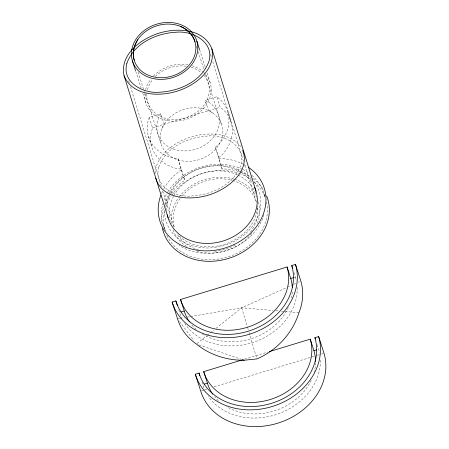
<?xml version="1.0" encoding="UTF-8"?>
<svg xmlns="http://www.w3.org/2000/svg" width="449" height="449" viewBox="0 0 449 449"><rect width="100%" height="100%" fill="white"/><g stroke="black" fill="none" stroke-linecap="round" stroke-linejoin="round"><path stroke-width="0.34" stroke-dasharray="2.25 1.68" d="M155.085 173.46C156.375 154.484 174.549 142.187 191.173 136.872C207.618 132.118 229.22 131.978 240.771 146.643M162.033 128.279L164.149 124.306L160.793 113.844L149.191 117.385L147.648 122.7A41.521 34.343 -17.8 0 0 174.184 158.2L178.006 158.665L184.719 180.403L183.484 181.143A54.711 45.248 -17.8 0 0 170.435 194.097M149.191 117.385L152.548 127.842L151.01 133.162A41.521 34.343 -17.8 0 0 177.54 168.661L181.362 169.121M160.793 113.844L158.677 117.823A31.75 26.261 -17.8 0 0 173.707 149.135A31.75 26.261 -17.8 0 0 213.752 136.911A31.75 26.261 -17.8 0 0 209.172 102.411L205.238 100.279L216.839 96.737L221.026 100.307A41.521 34.343 -17.8 0 1 218.309 144.735L215.38 147.261L222.098 168.992L223.535 168.919A54.711 45.248 -17.8 0 1 239.609 171.754M222.098 168.992L218.736 157.717L221.666 155.191A41.521 34.343 -17.8 0 0 224.382 110.763L220.195 107.199L216.839 96.737M196.915 343.58L206.748 335.729M207.292 335.291L213.847 330.06M216.031 328.314L241.702 307.812L286.86 287.455M178.006 158.665L181.362 169.941L180.128 170.687A54.711 45.248 -17.8 0 0 163.122 190.09M287.495 287.169L291.311 285.446M293.859 284.301L295.768 283.442M298.31 282.292L299.584 281.719M152.548 127.842L220.195 107.199M294.101 277.465L295.436 277.061L294 272.588M244.587 359.178L268.031 352.016M201.354 390.742L204.031 389.923M204.705 389.721L207.382 388.901M214.089 386.853L313.963 356.371M317.32 355.35L320.67 354.323M321.338 354.121L323.347 353.503M177.518 318.79L179.583 318.436M180.274 318.319L184.416 317.611M187.177 317.14L189.938 316.668M190.629 316.551L241.702 307.812L273.104 310.506M218.736 158.536L220.173 158.463A54.711 45.248 -17.8 0 1 243.111 164.143M275.894 310.742L278.683 310.983M281.478 311.219L284.268 311.46M284.963 311.522L298.922 312.717M199.019 344.916L240.776 359.099M212.534 112.867L208.6 110.735L205.238 100.279M179.611 321.596L193.856 340.651M317.168 344.742L318.605 349.215A60.576 50.097 -17.8 0 1 319.413 352.386M263.889 193.429L264.899 196.567M227.806 111.981L231.162 122.437M199.597 49.693L205.777 68.95M207.056 72.929L210.255 82.891M196.449 46.281L197.089 48.273M198.155 51.59L203.694 68.854M205.614 74.831L221.817 125.288A31.75 26.261 -17.8 0 1 182.76 160.989A31.75 26.261 -17.8 0 1 169.773 117.397A31.75 26.261 -17.8 0 1 221.817 125.288M215.38 147.261L218.736 157.717M181.362 169.941L184.719 180.403M138.062 72.121L144.241 91.372M145.094 94.032L161.084 143.826M135.766 71.363L141.093 87.959M142.799 93.274L145.785 102.568M148.378 136.221L151.74 146.677M162.976 224.225L164.587 229.248M178.753 309.866L179.572 312.42A60.576 50.097 -17.8 0 0 181.66 317.948M201.921 382.02L202.74 384.574A60.576 50.097 -17.8 0 0 204.553 389.502M243.493 161.41L212.775 61.709M244.756 165.389L256.559 202.555A42.986 35.555 -17.8 0 0 233.048 180.61M161.264 186.503L130.547 86.809M162.74 191.151L174.335 227.649A42.986 35.555 -17.8 0 1 180.313 198.284M210.514 54.346L211.541 57.697M128.695 80.781L129.312 82.79M241.702 307.812L247.635 327.725M247.831 328.393L248.23 329.718M249.021 332.372L256.929 358.925M161.606 222.306A54.711 45.248 -17.8 0 1 163.812 206.815M164.761 204.284A54.711 45.248 -17.8 0 1 170.053 194.642M240.237 171.967A54.711 45.248 -17.8 0 1 250.071 176.62M252.871 178.5A54.711 45.248 -17.8 0 1 263.894 190.387M266.56 202.252A52.758 43.637 -17.8 0 1 229.428 256.435A52.758 43.637 -17.8 0 1 166.86 235.433M164.637 229.237A52.758 43.637 -17.8 0 1 164.626 210.643M165.597 207.303A52.758 43.637 -17.8 0 1 170.957 196.421M171.726 195.298A52.758 43.637 -17.8 0 1 238.481 173.213M239.137 173.432A52.758 43.637 -17.8 0 1 251.614 179.869M254.336 182.03A52.758 43.637 -17.8 0 1 264.82 196.595M161.404 193.828A54.711 45.248 -17.8 0 1 162.807 190.713M243.728 164.457A54.711 45.248 -17.8 0 1 246.714 166.164M166.899 210.688A45.916 37.98 -17.8 0 1 170.351 193.732M170.642 193.121A45.916 37.98 -17.8 0 1 240.905 172.197M241.472 172.551A45.916 37.98 -17.8 0 1 252.697 183.809M258.428 201.983A44.939 37.172 -17.8 0 1 257.344 223.327M251.771 233.233A44.939 37.172 -17.8 0 1 196.381 250.963M186.689 246.512A44.939 37.172 -17.8 0 1 172.657 228.85M171.479 223.675A44.939 37.172 -17.8 0 1 178.713 197.521M179.123 196.971A44.939 37.172 -17.8 0 1 233.85 179.039M234.507 179.241A44.939 37.172 -17.8 0 1 256.48 197.044M257.642 208.044A42.986 35.555 -17.8 0 1 250.581 231.92M235.282 245.109A42.986 35.555 -17.8 0 1 214.616 251.266M198.475 249.773A42.986 35.555 -17.8 0 1 177.102 234.058M181.935 196.207A42.986 35.555 -17.8 0 1 232.414 180.425M257.692 205.597A44.939 37.172 -17.8 0 1 257.619 206.955M257.563 207.634A44.939 37.172 -17.8 0 1 225.572 243.964A44.939 37.172 -17.8 0 1 177.782 234.58M170.266 221.312A44.939 37.172 -17.8 0 1 173.471 196.37M173.791 195.781A44.939 37.172 -17.8 0 1 237.543 174.897M238.15 175.183A44.939 37.172 -17.8 0 1 256.009 194.451M251.794 175.306A52.758 43.637 -17.8 0 1 264.921 197.925M263.9 214.622A52.758 43.637 -17.8 0 1 178.938 245.227M166.051 231.516A52.758 43.637 -17.8 0 1 162.779 203.7M163.806 200.366A52.758 43.637 -17.8 0 1 167.511 192.436M167.853 191.858A52.758 43.637 -17.8 0 1 242.14 169.183M242.746 169.475A52.758 43.637 -17.8 0 1 248.465 172.786M254.117 181.851A48.851 40.404 -17.8 0 1 225.061 245.221A48.851 40.404 -17.8 0 1 164.648 210.491M165.181 205.092A48.851 40.404 -17.8 0 1 168.571 194.675M168.869 194.08A48.851 40.404 -17.8 0 1 240.075 170.384M240.67 170.682A48.851 40.404 -17.8 0 1 251.036 178.253M205.687 74.461A33.709 27.877 -17.8 0 1 185.19 119.681A33.709 27.877 -17.8 0 1 145.19 91.596M145.588 89.738A33.709 27.877 -17.8 0 1 150.78 79.131M153.491 75.976A33.709 27.877 -17.8 0 1 188.08 64.808M191.987 65.734A33.709 27.877 -17.8 0 1 203.414 72.087M203.874 72.525A33.709 27.877 -17.8 0 1 204.755 73.412M204.082 75.522A31.75 26.261 -17.8 0 1 185.145 118.008A31.75 26.261 -17.8 0 1 146.986 92.314M147.525 89.693A31.75 26.261 -17.8 0 1 152.755 79.406M155.376 76.482A31.75 26.261 -17.8 0 1 186.711 66.295M191.179 67.299A31.75 26.261 -17.8 0 1 201.264 72.687M320.333 360.238A60.576 50.097 -17.8 0 1 276.113 414.556A60.576 50.097 -17.8 0 1 208.415 396.4M315.518 362.831A55.687 46.056 -17.8 0 1 314.205 372.053M311.219 380.275A55.687 46.056 -17.8 0 1 226.622 406.777M218.388 400.693A55.687 46.056 -17.8 0 1 214.745 396.821M295.436 277.061A60.576 50.097 -17.8 0 1 296.379 280.878M297.148 287.427A60.576 50.097 -17.8 0 1 252.944 342.402A60.576 50.097 -17.8 0 1 184.876 323.695M292.288 292.002A55.687 46.056 -17.8 0 1 291.199 299.242M288.325 307.531A55.687 46.056 -17.8 0 1 201.096 333.164M196.224 329.443A55.687 46.056 -17.8 0 1 190.758 323.634M158.755 167.151C153.412 186.116 175.402 197.768 191.616 195.983C211.591 194.984 233.946 184.848 240.939 164.834C246.282 145.869 224.292 134.217 208.078 136.002C188.103 137.001 165.748 147.137 158.755 167.151"/><path stroke-width="0.67" d="M137.815 39.658C133.909 45.669 132.259 53.178 134.223 60.166M172.141 302.059L175.879 300.92A60.576 50.097 -17.8 0 0 248.117 331.255A60.576 50.097 -17.8 0 0 291.743 265.555L295.481 264.416L300.852 281.147A64.482 53.33 -17.8 0 1 298.922 312.717A66.329 57.315 -42.3 0 1 256.929 358.925L244.093 360.227A66.329 57.584 6.6 0 1 196.37 344.018A64.482 53.33 -17.8 0 1 177.518 318.79L172.141 302.059A64.482 53.33 -17.8 0 0 249.043 334.353A64.482 53.33 -17.8 0 0 295.481 264.416M189.585 322.045A55.687 46.056 -17.8 0 1 184.247 310.994L180.554 299.494L287.074 266.981L290.767 278.487A55.687 46.056 -17.8 0 1 292.31 287.411M180.908 312.016L184.247 310.994M290.767 278.487L293.433 277.673M195.309 374.213L199.047 373.074A60.576 50.097 -17.8 0 0 271.286 403.41A60.576 50.097 -17.8 0 0 314.912 337.71L318.65 336.57L324.021 353.301A64.482 53.33 -17.8 0 1 277.577 423.239A64.482 53.33 -17.8 0 1 200.681 390.944L195.309 374.213A64.482 53.33 -17.8 0 0 272.206 406.508A64.482 53.33 -17.8 0 0 318.65 336.57M212.753 394.2A55.687 46.056 -17.8 0 1 207.41 383.149L203.717 371.649L242.578 359.789M269.372 351.612L310.237 339.135L313.93 350.641A55.687 46.056 -17.8 0 1 315.473 359.565M204.076 384.17L207.41 383.149M313.93 350.641L316.601 349.827M242.763 359.772L244.093 360.227M180.762 26.547C187.317 29.376 192.789 34.741 194.956 41.634A31.75 26.261 -17.8 0 1 155.898 77.335A31.75 26.261 -17.8 0 1 142.911 33.737A31.75 26.261 -17.8 0 1 194.956 41.634M256.003 191.24L211.872 48.801C203.93 28.556 177.187 27.569 159.283 33.086C141.267 38.569 119.625 54.284 124.042 75.612L168.173 218.046M242.634 150.179C251.092 171.894 226.655 189.624 208.521 195.113C190.662 200.529 161.96 199.754 155.741 178.079M124.042 75.612C131.984 95.856 158.733 96.844 176.637 91.327C194.653 85.843 216.289 70.134 211.872 48.801M291.743 265.555L292.563 268.115M314.912 337.71L315.321 338.989M196.825 41.061L199.597 49.693M132.354 60.738L135.553 70.701M175.879 300.92L177.316 305.393M199.047 373.074L199.867 375.628M266.65 195.904A54.711 45.248 -17.8 0 1 228.766 258.349A54.711 45.248 -17.8 0 1 162.437 228.429M248.415 167.269A54.711 45.248 -17.8 0 1 256.592 226.341A54.711 45.248 -17.8 0 1 188.198 248.084A54.711 45.248 -17.8 0 1 160.91 195.085M254.594 187.424A45.916 37.98 -17.8 0 1 223.327 240.922A45.916 37.98 -17.8 0 1 167.382 214.751M315.507 360.21A55.687 46.056 -17.8 0 1 315.529 361.518M310.237 339.135A55.687 46.056 -17.8 0 1 270.13 399.537A55.687 46.056 -17.8 0 1 203.717 371.649M287.074 266.981A55.687 46.056 -17.8 0 1 246.967 327.383A55.687 46.056 -17.8 0 1 180.554 299.494M131.759 49.766L131.422 55.339A33.709 27.877 -17.8 0 0 172.551 77.621A33.709 27.877 -17.8 0 0 194.653 36.038L191.325 31.587A33.709 27.877 -17.8 0 0 156.628 24.179A33.709 27.877 -17.8 0 0 131.759 49.766M126.865 63.371C121.522 82.33 143.512 93.981 159.732 92.197C179.701 91.198 202.061 81.061 209.049 61.047C214.398 42.083 192.402 30.431 176.188 32.221C156.218 33.215 133.858 43.351 126.865 63.371"/></g></svg>
